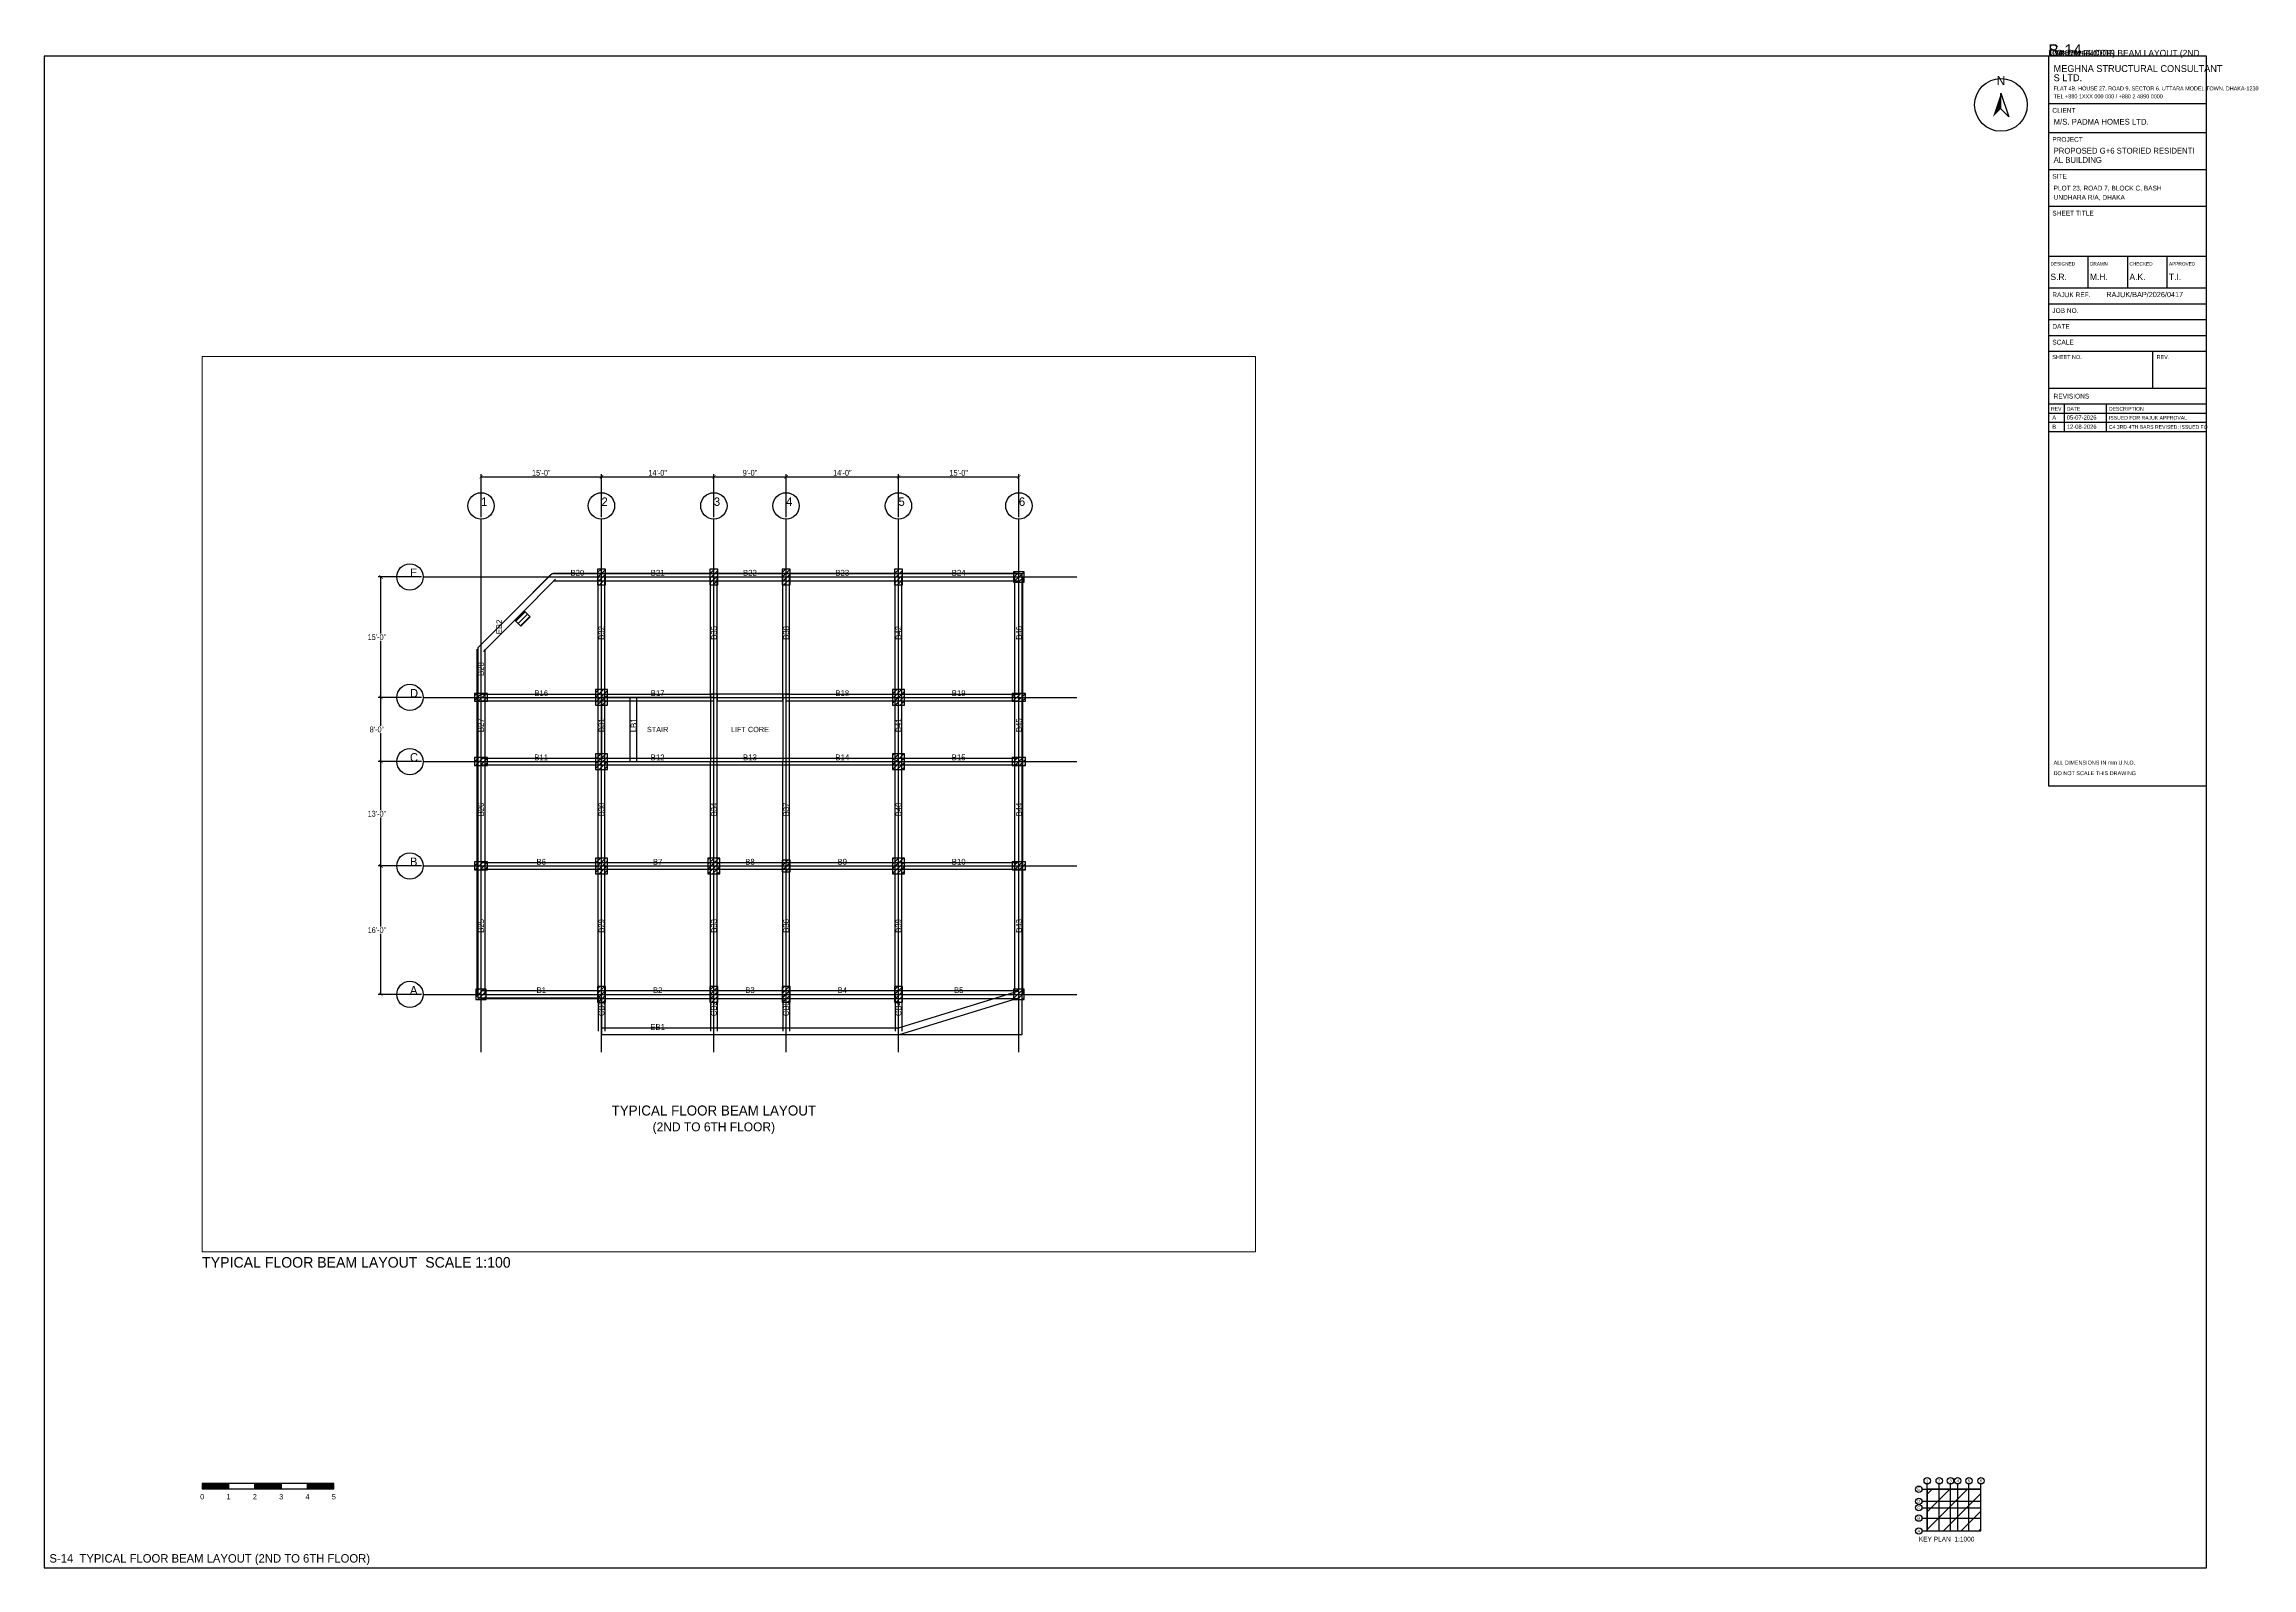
# Paper-space layout 'S-14 TYPICAL FLOOR BEAM LAYOUT (2ND TO 6TH FLOOR)' of a CAD drawing. Extents: x 10 to 848, y 10 to 589.
# The model-space entities are those that its viewports show. They can reach past a viewport. Long polylines and large blocks are cut down to what shows.
import ezdxf
from ezdxf.enums import TextEntityAlignment as Align

# ---------------------------------------------------------------- set-up
doc = ezdxf.new("R2010")
doc.units = 0
for name, color, linetype in [('Arrow', 7, 'Continuous'), ('Beam Line', 4, 'Continuous'), ('Column', 1, 'Continuous'), ('Grid', 8, 'Continuous'), ('Grid Circle', 8, 'Continuous'), ('Grid text', 7, 'Continuous'), ('Hatch', 9, 'Continuous'), ('Inches Dimension', 6, 'Continuous'), ('Sheet', 7, 'Continuous'), ('Slab', 5, 'Continuous'), ('Text-1', 7, 'Continuous'), ('TITLE', 7, 'Continuous'), ('Wall', 1, 'Continuous')]:
    doc.layers.add(name, color=color, linetype=linetype)
doc.styles.add('OpenSansCondensed-Light', font='OpenSansCondensed-Light.ttf')
doc.dimstyles.new('EZDXF', dxfattribs={"dimtxt": 0.25, "dimasz": 0.175, "dimexe": 0.375, "dimexo": 0.125, "dimgap": 0.1, "dimtad": 1, "dimlfac": 100, "dimzin": 12, "dimdsep": 46, "dimtxsty": 'OpenSansCondensed-Light', "dimblk": 'ARCHTICK', "dimcen": 2.5, "dimazin": 3, "dimtfac": 0.5, "dimtmove": 2, "dimatfit": 3})

# ---------------------------------------------------------------- blocks, each defined once
blk = doc.blocks.new('TITLE_BLOCK')
at = {"layer": 'TITLE'}
for p, q in [((0, -18), (60, -18)), ((0, -29), (60, -29)), ((0, -43), (60, -43)), ((0, -57), (60, -57)), ((0, -76), (60, -76)), ((0, -76), (0, -88)), ((15, -76), (15, -88)), ((30, -76), (30, -88)), ((45, -76), (45, -88)), ((0, -88), (60, -88)), ((0, -94), (60, -94)), ((0, -100), (60, -100)), ((0, -106), (60, -106)), ((0, -112), (60, -112)), ((39.6, -112), (39.6, -126)), ((0, -126), (60, -126)), ((0, -132), (60, -132)), ((0, -132), (60, -132)), ((6, -132), (6, -142.5)), ((22, -132), (22, -142.5)), ((0, -135.5), (60, -135.5)), ((0, -139), (60, -139)), ((0, -142.5), (60, -142.5))]:
    blk.add_line(p, q, dxfattribs=at)
blk.add_lwpolyline([(0, -277), (60, -277), (60, 0), (0, 0)], close=True, dxfattribs=at)
at = {"layer": 'Text-1'}
for tag, height in [('JOBNO', 2), ('SCALE', 2), ('SHEETTITLE', 2.4), ('SHEETTITLE2', 2.4), ('DATE', 2), ('SHEETNO', 4.5), ('REV', 4.5)]:
    blk.add_attdef(tag, (0, 0), '', height=height, dxfattribs=at)
at = {"layer": 'TITLE'}
for s, height, p in [('S LTD.', 2.6, (2, -9.5)), ('MEGHNA STRUCTURAL CONSULTANT', 2.6, (2, -6)), ('TEL +880 1XXX 000 000 / +880 2 4890 0000', 1.5, (2, -16)), ('FLAT 4B, HOUSE 27, ROAD 9, SECTOR 6, UTTARA MODEL TOWN, DHAKA-1230', 1.5, (2, -13)), ('CLIENT', 1.8, (1.5, -21.5)), ('M/S. PADMA HOMES LTD.', 2.2, (2, -26)), ('PROJECT', 1.8, (1.5, -32.5)), ('AL BUILDING', 2.2, (2, -40.5)), ('PROPOSED G+6 STORIED RESIDENTI', 2.2, (2, -37)), ('SITE', 1.8, (1.5, -46.5)), ('PLOT 23, ROAD 7, BLOCK C, BASH', 1.8, (2, -51)), ('SHEET TITLE', 1.8, (1.5, -60.5)), ('UNDHARA R/A, DHAKA', 1.8, (2, -54.5)), ('DESIGNED', 1.3, (0.8, -79.5)), ('S.R.', 2.4, (0.8, -85)), ('DRAWN', 1.3, (15.8, -79.5)), ('M.H.', 2.4, (15.8, -85)), ('A.K.', 2.4, (30.8, -85)), ('CHECKED', 1.3, (30.8, -79.5)), ('APPROVED', 1.3, (45.8, -79.5)), ('T.I.', 2.4, (45.8, -85)), ('RAJUK REF.', 1.8, (1.5, -91.5)), ('RAJUK/BAP/2026/0417', 2, (22, -91.5)), ('JOB NO.', 1.8, (1.5, -97.5)), ('SCALE', 1.8, (1.5, -109.5)), ('DATE', 1.8, (1.5, -103.5)), ('SHEET NO.', 1.5, (1.5, -115)), ('REV.', 1.5, (41.1, -115)), ('REV', 1.4, (1, -134.6)), ('REVISIONS', 1.8, (2, -130)), ('DATE', 1.4, (7, -134.6)), ('DESCRIPTION', 1.4, (23, -134.6)), ('ALL DIMENSIONS IN mm U.N.O.', 1.5, (2, -269)), ('DO NOT SCALE THIS DRAWING', 1.5, (2, -273))]:
    blk.add_text(s, height=height, dxfattribs=at).set_placement(p)
blk = doc.blocks.new('NORTH_ARROW')
at = {"layer": 'Arrow'}
blk.add_lwpolyline([(0, 0), (3, -9), (0, -6)], close=True, dxfattribs=at)
blk.add_circle((0, -4.5), 10, dxfattribs=at)
blk.add_solid([(0, 0), (-3, -9), (0, -6)], dxfattribs=at)
at = {"layer": 'Text-1'}
blk.add_text('N', height=3.5, dxfattribs=at).set_placement((0, 3), align=Align.CENTER)
blk = doc.blocks.new('KEY_PLAN')
at = {"layer": 'Grid'}
for p, q in [((0, 0), (0, 17.8496)), ((4.572, 0), (4.572, 17.8496)), ((8.8392, 0), (8.8392, 17.8496)), ((11.5824, 0), (11.5824, 17.8496)), ((15.8496, 0), (15.8496, 17.8496)), ((20.4216, 0), (20.4216, 17.8496)), ((-2, 15.8496), (20.4216, 15.8496)), ((-2, 11.2776), (20.4216, 11.2776)), ((-2, 8.8392), (20.4216, 8.8392)), ((-2, 4.8768), (20.4216, 4.8768)), ((-2, 0), (20.4216, 0))]:
    blk.add_line(p, q, dxfattribs=at)
at = {"layer": 'Grid Circle'}
for centre in [(-3.2, 15.8496), (0, 19.0496), (4.572, 19.0496), (8.8392, 19.0496), (11.5824, 19.0496), (15.8496, 19.0496), (20.4216, 19.0496), (-3.2, 11.2776), (-3.2, 8.8392), (-3.2, 4.8768), (-3.2, 0)]:
    blk.add_circle(centre, 1.2, dxfattribs=at)
at = {"layer": 'Sheet'}
blk.add_lwpolyline([(0, 0), (20.4216, 0), (20.4216, 15.8496), (0, 15.8496)], close=True, dxfattribs=at)
at = {"layer": 'Grid text'}
for s, p in [('1', (0, 19.0496)), ('2', (4.572, 19.0496)), ('3', (8.8392, 19.0496)), ('4', (11.5824, 19.0496)), ('5', (15.8496, 19.0496)), ('6', (20.4216, 19.0496)), ('C', (-3.2, 8.8392)), ('D', (-3.2, 11.2776)), ('E', (-3.2, 15.8496)), ('A', (-3.2, 0)), ('B', (-3.2, 4.8768))]:
    blk.add_text(s, height=1.1, dxfattribs=at).set_placement(p, align=Align.MIDDLE_CENTER)
at = {"layer": 'Sheet'}
blk.add_text('KEY PLAN  1:1000', height=1.8, dxfattribs=at).set_placement((-3.2, -4))
blk = doc.blocks.new('SCALE_BAR')
at = {"layer": 'Sheet'}
h = blk.add_hatch(color=7, dxfattribs=at)
h.dxf.hatch_style = 1
h.paths.add_polyline_path([(0, 0), (10, 0), (10, 2), (0, 2)])
h = blk.add_hatch(color=7, dxfattribs=at)
h.dxf.hatch_style = 1
h.paths.add_polyline_path([(20, 0), (30, 0), (30, 2), (20, 2)])
h = blk.add_hatch(color=7, dxfattribs=at)
h.dxf.hatch_style = 1
h.paths.add_polyline_path([(40, 0), (50, 0), (50, 2), (40, 2)])
for points in [[(0, 0), (10, 0), (10, 2), (0, 2)], [(10, 0), (20, 0), (20, 2), (10, 2)], [(20, 0), (30, 0), (30, 2), (20, 2)], [(30, 0), (40, 0), (40, 2), (30, 2)], [(40, 0), (50, 0), (50, 2), (40, 2)]]:
    blk.add_lwpolyline(points, close=True, dxfattribs=at)
for s, p in [('0', (0, -4)), ('1', (10, -4)), ('2', (20, -4)), ('3', (30, -4)), ('4', (40, -4)), ('5', (50, -4))]:
    blk.add_text(s, height=2, dxfattribs=at).set_placement(p, align=Align.CENTER)
at = {"layer": 'Text-1'}
blk.add_attdef('UNIT', (0, 0), '', height=2, dxfattribs=at)
blk = doc.blocks.new('GRID_BUBBLE')
at = {"layer": 'Grid Circle'}
blk.add_circle((0, 0), 500, dxfattribs=at)
at = {"layer": 'Text-1'}
blk.add_attdef('GRID', (0, 0), '', height=320, dxfattribs=at)
blk = doc.blocks.new('_ARCHTICK')
at = {"color": 0, "linetype": 'BYBLOCK', "const_width": 0.15}
blk.add_lwpolyline([(-0.5, -0.5), (0.5, 0.5)], dxfattribs=at)

msp = doc.modelspace()

# ---------------------------------------------------------------- hatches: boundary and pattern name
at = {"layer": 'Hatch'}
h = msp.add_hatch(dxfattribs=at)
h.set_pattern_fill('ANSI31', scale=40)
h.paths.add_polyline_path([(1404422, -584450.4), (1404722, -584450.4), (1404722, -583850.4), (1404422, -583850.4)])
h = msp.add_hatch(dxfattribs=at)
h.set_pattern_fill('ANSI31', scale=40)
h.paths.add_polyline_path([(1408689.2, -584450.4), (1408989.2, -584450.4), (1408989.2, -583850.4), (1408689.2, -583850.4)])
h = msp.add_hatch(dxfattribs=at)
h.set_pattern_fill('ANSI31', scale=40)
h.paths.add_polyline_path([(1411432.4, -584450.4), (1411732.4, -584450.4), (1411732.4, -583850.4), (1411432.4, -583850.4)])
h = msp.add_hatch(dxfattribs=at)
h.set_pattern_fill('ANSI31', scale=40)
h.paths.add_polyline_path([(1415699.6, -584450.4), (1415999.6, -584450.4), (1415999.6, -583850.4), (1415699.6, -583850.4)])
h = msp.add_hatch(dxfattribs=at)
h.set_pattern_fill('ANSI31', scale=40)
h.paths.add_polyline_path([(1420221.6, -584350.4), (1420621.6, -584350.4), (1420621.6, -583950.4), (1420221.6, -583950.4)])
h = msp.add_hatch(dxfattribs=at)
h.set_pattern_fill('ANSI31', scale=40)
h.paths.add_polyline_path([(1401513, -586017), (1401866.6, -585663.4), (1401654.4, -585451.3), (1401300.9, -585804.8)])
h = msp.add_hatch(dxfattribs=at)
h.set_pattern_fill('ANSI31', scale=40)
h.paths.add_polyline_path([(1404347, -589022.4), (1404797, -589022.4), (1404797, -588422.4), (1404347, -588422.4)])
h = msp.add_hatch(dxfattribs=at)
h.set_pattern_fill('ANSI31', scale=40)
h.paths.add_polyline_path([(1415624.6, -589022.4), (1416074.6, -589022.4), (1416074.6, -588422.4), (1415624.6, -588422.4)])
h = msp.add_hatch(dxfattribs=at)
h.set_pattern_fill('ANSI31', scale=40)
h.paths.add_polyline_path([(1399750, -588872.4), (1400250, -588872.4), (1400250, -588572.4), (1399750, -588572.4)])
h = msp.add_hatch(dxfattribs=at)
h.set_pattern_fill('ANSI31', scale=40)
h.paths.add_polyline_path([(1420171.6, -588872.4), (1420671.6, -588872.4), (1420671.6, -588572.4), (1420171.6, -588572.4)])
h = msp.add_hatch(dxfattribs=at)
h.set_pattern_fill('ANSI31', scale=40)
h.paths.add_polyline_path([(1404347, -591460.8), (1404797, -591460.8), (1404797, -590860.8), (1404347, -590860.8)])
h = msp.add_hatch(dxfattribs=at)
h.set_pattern_fill('ANSI31', scale=40)
h.paths.add_polyline_path([(1415624.6, -591460.8), (1416074.6, -591460.8), (1416074.6, -590860.8), (1415624.6, -590860.8)])
h = msp.add_hatch(dxfattribs=at)
h.set_pattern_fill('ANSI31', scale=40)
h.paths.add_polyline_path([(1399750, -591310.8), (1400250, -591310.8), (1400250, -591010.8), (1399750, -591010.8)])
h = msp.add_hatch(dxfattribs=at)
h.set_pattern_fill('ANSI31', scale=40)
h.paths.add_polyline_path([(1420171.6, -591310.8), (1420671.6, -591310.8), (1420671.6, -591010.8), (1420171.6, -591010.8)])
h = msp.add_hatch(dxfattribs=at)
h.set_pattern_fill('ANSI31', scale=40)
h.paths.add_polyline_path([(1399750, -595273.2), (1400250, -595273.2), (1400250, -594973.2), (1399750, -594973.2)])
h = msp.add_hatch(dxfattribs=at)
h.set_pattern_fill('ANSI31', scale=40)
h.paths.add_polyline_path([(1404347, -595423.2), (1404797, -595423.2), (1404797, -594823.2), (1404347, -594823.2)])
h = msp.add_hatch(dxfattribs=at)
h.set_pattern_fill('ANSI31', scale=40)
h.paths.add_polyline_path([(1408614.2, -595423.2), (1409064.2, -595423.2), (1409064.2, -594823.2), (1408614.2, -594823.2)])
h = msp.add_hatch(dxfattribs=at)
h.set_pattern_fill('ANSI31', scale=40)
h.paths.add_polyline_path([(1411432.4, -595348.2), (1411732.4, -595348.2), (1411732.4, -594898.2), (1411432.4, -594898.2)])
h = msp.add_hatch(dxfattribs=at)
h.set_pattern_fill('ANSI31', scale=40)
h.paths.add_polyline_path([(1415624.6, -595423.2), (1416074.6, -595423.2), (1416074.6, -594823.2), (1415624.6, -594823.2)])
h = msp.add_hatch(dxfattribs=at)
h.set_pattern_fill('ANSI31', scale=40)
h.paths.add_polyline_path([(1420171.6, -595273.2), (1420671.6, -595273.2), (1420671.6, -594973.2), (1420171.6, -594973.2)])
h = msp.add_hatch(dxfattribs=at)
h.set_pattern_fill('ANSI31', scale=40)
h.paths.add_polyline_path([(1399800, -600200), (1400200, -600200), (1400200, -599800), (1399800, -599800)])
h = msp.add_hatch(dxfattribs=at)
h.set_pattern_fill('ANSI31', scale=40)
h.paths.add_polyline_path([(1404422, -600300), (1404722, -600300), (1404722, -599700), (1404422, -599700)])
h = msp.add_hatch(dxfattribs=at)
h.set_pattern_fill('ANSI31', scale=40)
h.paths.add_polyline_path([(1408689.2, -600300), (1408989.2, -600300), (1408989.2, -599700), (1408689.2, -599700)])
h = msp.add_hatch(dxfattribs=at)
h.set_pattern_fill('ANSI31', scale=40)
h.paths.add_polyline_path([(1411432.4, -600300), (1411732.4, -600300), (1411732.4, -599700), (1411432.4, -599700)])
h = msp.add_hatch(dxfattribs=at)
h.set_pattern_fill('ANSI31', scale=40)
h.paths.add_polyline_path([(1415699.6, -600300), (1415999.6, -600300), (1415999.6, -599700), (1415699.6, -599700)])
h = msp.add_hatch(dxfattribs=at)
h.set_pattern_fill('ANSI31', scale=40)
h.paths.add_polyline_path([(1420221.6, -600200), (1420621.6, -600200), (1420621.6, -599800), (1420221.6, -599800)])

# ---------------------------------------------------------------- linework, layer by layer
at = {"layer": 'Beam Line'}
for p, q in [((1401283.2, -585433.6), (1402654.8, -584062)), ((1401460, -585610.4), (1402831.6, -584238.8)), ((1402743.2, -584000.4), (1404572, -584000.4)), ((1404447, -588722.4), (1404447, -584150.4)), ((1404572, -584000.4), (1408839.2, -584000.4)), ((1404697, -588722.4), (1404697, -584150.4)), ((1408714.2, -588722.4), (1408714.2, -584150.4)), ((1408839.2, -584000.4), (1411582.4, -584000.4)), ((1408964.2, -588722.4), (1408964.2, -584150.4)), ((1411457.4, -588722.4), (1411457.4, -584150.4)), ((1411582.4, -584000.4), (1415849.6, -584000.4)), ((1411707.4, -588722.4), (1411707.4, -584150.4)), ((1415724.6, -588722.4), (1415724.6, -584150.4)), ((1415849.6, -584000.4), (1420421.6, -584000.4)), ((1415974.6, -588722.4), (1415974.6, -584150.4)), ((1420271.6, -588722.4), (1420271.6, -584150.4)), ((1420571.6, -588722.4), (1420571.6, -584150.4)), ((1402743.2, -584300.4), (1404572, -584300.4)), ((1404572, -584300.4), (1408839.2, -584300.4)), ((1408839.2, -584300.4), (1411582.4, -584300.4)), ((1411582.4, -584300.4), (1415849.6, -584300.4)), ((1415849.6, -584300.4), (1420421.6, -584300.4)), ((1399911.6, -586805.2), (1401283.2, -585433.6)), ((1400088.4, -586982), (1401460, -585610.4)), ((1399850, -588722.4), (1399850, -586893.6)), ((1400150, -588722.4), (1400150, -586893.6)), ((1399850, -591160.8), (1399850, -588722.4)), ((1400000, -588597.4), (1404572, -588597.4)), ((1400000, -588847.4), (1404572, -588847.4)), ((1400150, -591160.8), (1400150, -588722.4)), ((1404447, -591160.8), (1404447, -588722.4)), ((1404572, -588597.4), (1408839.2, -588597.4)), ((1404572, -588847.4), (1408839.2, -588847.4)), ((1404697, -591160.8), (1404697, -588722.4)), ((1405666.2, -591160.8), (1405666.2, -588722.4)), ((1405916.2, -591160.8), (1405916.2, -588722.4)), ((1411582.4, -588597.4), (1415849.6, -588597.4)), ((1411582.4, -588847.4), (1415849.6, -588847.4)), ((1415724.6, -591160.8), (1415724.6, -588722.4)), ((1415849.6, -588597.4), (1420421.6, -588597.4)), ((1415849.6, -588847.4), (1420421.6, -588847.4)), ((1415974.6, -591160.8), (1415974.6, -588722.4)), ((1420271.6, -591160.8), (1420271.6, -588722.4)), ((1420571.6, -591160.8), (1420571.6, -588722.4)), ((1399850, -595123.2), (1399850, -591160.8)), ((1400000, -591035.8), (1404572, -591035.8)), ((1400000, -591285.8), (1404572, -591285.8)), ((1400150, -595123.2), (1400150, -591160.8)), ((1404447, -595123.2), (1404447, -591160.8)), ((1404572, -591035.8), (1408839.2, -591035.8)), ((1404572, -591285.8), (1408839.2, -591285.8)), ((1404697, -595123.2), (1404697, -591160.8)), ((1408714.2, -595123.2), (1408714.2, -591160.8)), ((1408839.2, -591035.8), (1411582.4, -591035.8)), ((1408839.2, -591285.8), (1411582.4, -591285.8)), ((1408964.2, -595123.2), (1408964.2, -591160.8)), ((1411457.4, -595123.2), (1411457.4, -591160.8)), ((1411582.4, -591035.8), (1415849.6, -591035.8)), ((1411582.4, -591285.8), (1415849.6, -591285.8)), ((1411707.4, -595123.2), (1411707.4, -591160.8)), ((1415724.6, -595123.2), (1415724.6, -591160.8)), ((1415849.6, -591035.8), (1420421.6, -591035.8)), ((1415849.6, -591285.8), (1420421.6, -591285.8)), ((1415974.6, -595123.2), (1415974.6, -591160.8)), ((1420271.6, -595123.2), (1420271.6, -591160.8)), ((1420571.6, -595123.2), (1420571.6, -591160.8)), ((1399850, -600000), (1399850, -595123.2)), ((1400000, -594998.2), (1404572, -594998.2)), ((1400150, -600000), (1400150, -595123.2)), ((1404447, -600000), (1404447, -595123.2)), ((1404572, -594998.2), (1408839.2, -594998.2)), ((1404697, -600000), (1404697, -595123.2)), ((1408714.2, -600000), (1408714.2, -595123.2)), ((1408839.2, -594998.2), (1411582.4, -594998.2)), ((1408964.2, -600000), (1408964.2, -595123.2)), ((1411457.4, -600000), (1411457.4, -595123.2)), ((1411582.4, -594998.2), (1415849.6, -594998.2)), ((1411707.4, -600000), (1411707.4, -595123.2)), ((1415724.6, -600000), (1415724.6, -595123.2)), ((1415849.6, -594998.2), (1420421.6, -594998.2)), ((1415974.6, -600000), (1415974.6, -595123.2)), ((1420271.6, -600000), (1420271.6, -595123.2)), ((1420571.6, -600000), (1420571.6, -595123.2)), ((1400000, -595248.2), (1404572, -595248.2)), ((1404572, -595248.2), (1408839.2, -595248.2)), ((1408839.2, -595248.2), (1411582.4, -595248.2)), ((1411582.4, -595248.2), (1415849.6, -595248.2)), ((1415849.6, -595248.2), (1420421.6, -595248.2)), ((1400000, -599850), (1404572, -599850)), ((1400000, -600150), (1404572, -600150)), ((1404447, -600000), (1404447, -601399)), ((1404572, -599850), (1408839.2, -599850)), ((1404572, -600150), (1408839.2, -600150)), ((1404697, -600000), (1404697, -601399)), ((1408714.2, -600000), (1408714.2, -601399)), ((1408839.2, -599850), (1411582.4, -599850)), ((1408839.2, -600150), (1411582.4, -600150)), ((1408964.2, -600000), (1408964.2, -601399)), ((1411457.4, -600000), (1411457.4, -601399)), ((1411582.4, -599850), (1415849.6, -599850)), ((1411582.4, -600150), (1415849.6, -600150)), ((1411707.4, -600000), (1411707.4, -601399)), ((1415724.6, -600000), (1415724.6, -601399)), ((1415813, -601279.5), (1420385, -599880.5)), ((1415849.6, -599850), (1420421.6, -599850)), ((1415849.6, -600150), (1420421.6, -600150)), ((1415886.2, -601518.5), (1420458.2, -600119.5)), ((1415974.6, -600000), (1415974.6, -601399)), ((1404572, -601274), (1408839.2, -601274)), ((1404572, -601524), (1408839.2, -601524)), ((1408839.2, -601274), (1411582.4, -601274)), ((1408839.2, -601524), (1411582.4, -601524)), ((1411582.4, -601274), (1415849.6, -601274)), ((1411582.4, -601524), (1415849.6, -601524))]:
    msp.add_line(p, q, dxfattribs=at)
at = {"layer": 'Column'}
for points in [[(1404422, -584450.4), (1404722, -584450.4), (1404722, -583850.4), (1404422, -583850.4)], [(1408689.2, -584450.4), (1408989.2, -584450.4), (1408989.2, -583850.4), (1408689.2, -583850.4)], [(1411432.4, -584450.4), (1411732.4, -584450.4), (1411732.4, -583850.4), (1411432.4, -583850.4)], [(1415699.6, -584450.4), (1415999.6, -584450.4), (1415999.6, -583850.4), (1415699.6, -583850.4)], [(1420221.6, -584350.4), (1420621.6, -584350.4), (1420621.6, -583950.4), (1420221.6, -583950.4)], [(1401513, -586017), (1401866.6, -585663.4), (1401654.4, -585451.3), (1401300.9, -585804.8)], [(1404347, -589022.4), (1404797, -589022.4), (1404797, -588422.4), (1404347, -588422.4)], [(1415624.6, -589022.4), (1416074.6, -589022.4), (1416074.6, -588422.4), (1415624.6, -588422.4)], [(1399750, -588872.4), (1400250, -588872.4), (1400250, -588572.4), (1399750, -588572.4)], [(1420171.6, -588872.4), (1420671.6, -588872.4), (1420671.6, -588572.4), (1420171.6, -588572.4)], [(1404347, -591460.8), (1404797, -591460.8), (1404797, -590860.8), (1404347, -590860.8)], [(1415624.6, -591460.8), (1416074.6, -591460.8), (1416074.6, -590860.8), (1415624.6, -590860.8)], [(1399750, -591310.8), (1400250, -591310.8), (1400250, -591010.8), (1399750, -591010.8)], [(1420171.6, -591310.8), (1420671.6, -591310.8), (1420671.6, -591010.8), (1420171.6, -591010.8)], [(1399750, -595273.2), (1400250, -595273.2), (1400250, -594973.2), (1399750, -594973.2)], [(1404347, -595423.2), (1404797, -595423.2), (1404797, -594823.2), (1404347, -594823.2)], [(1408614.2, -595423.2), (1409064.2, -595423.2), (1409064.2, -594823.2), (1408614.2, -594823.2)], [(1411432.4, -595348.2), (1411732.4, -595348.2), (1411732.4, -594898.2), (1411432.4, -594898.2)], [(1415624.6, -595423.2), (1416074.6, -595423.2), (1416074.6, -594823.2), (1415624.6, -594823.2)], [(1420171.6, -595273.2), (1420671.6, -595273.2), (1420671.6, -594973.2), (1420171.6, -594973.2)], [(1399800, -600200), (1400200, -600200), (1400200, -599800), (1399800, -599800)], [(1404422, -600300), (1404722, -600300), (1404722, -599700), (1404422, -599700)], [(1408689.2, -600300), (1408989.2, -600300), (1408989.2, -599700), (1408689.2, -599700)], [(1411432.4, -600300), (1411732.4, -600300), (1411732.4, -599700), (1411432.4, -599700)], [(1415699.6, -600300), (1415999.6, -600300), (1415999.6, -599700), (1415699.6, -599700)], [(1420221.6, -600200), (1420621.6, -600200), (1420621.6, -599800), (1420221.6, -599800)]]:
    msp.add_lwpolyline(points, close=True, dxfattribs=at)
at = {"layer": 'Grid'}
for p, q in [((1400000, -602200), (1400000, -581950.4)), ((1404572, -602200), (1404572, -581950.4)), ((1408839.2, -602200), (1408839.2, -581950.4)), ((1411582.4, -602200), (1411582.4, -581950.4)), ((1415849.6, -602200), (1415849.6, -581950.4)), ((1420421.6, -602200), (1420421.6, -581950.4)), ((1397800, -584150.4), (1422621.6, -584150.4)), ((1397800, -588722.4), (1422621.6, -588722.4)), ((1397800, -591160.8), (1422621.6, -591160.8)), ((1397800, -595123.2), (1422621.6, -595123.2)), ((1397800, -600000), (1422621.6, -600000))]:
    msp.add_line(p, q, dxfattribs=at)
at = {"layer": 'Slab'}
for points in [[(1399875, -600125), (1404572, -600125), (1404572, -601524), (1420546.6, -601524), (1420546.6, -584025.4), (1402691.4, -584025.4), (1399875, -586841.8)], [(1404572, -591160.8), (1408839.2, -591160.8), (1408839.2, -588722.4), (1404572, -588722.4)]]:
    msp.add_lwpolyline(points, close=True, dxfattribs=at)
at = {"layer": 'Wall'}
for points in [[(1408714.2, -591160.8), (1408964.2, -591160.8), (1408964.2, -588597.4), (1408714.2, -588597.4)], [(1408964.2, -588847.4), (1411457.4, -588847.4), (1411457.4, -588597.4), (1408964.2, -588597.4)], [(1411457.4, -591160.8), (1411707.4, -591160.8), (1411707.4, -588597.4), (1411457.4, -588597.4)]]:
    msp.add_lwpolyline(points, close=True, dxfattribs=at)

# ---------------------------------------------------------------- block references
at = {"layer": 'Grid Circle'}
for p, values in [((1400000, -581450.4), {'GRID': '1'}), ((1404572, -581450.4), {'GRID': '2'}), ((1408839.2, -581450.4), {'GRID': '3'}), ((1411582.4, -581450.4), {'GRID': '4'}), ((1415849.6, -581450.4), {'GRID': '5'}), ((1420421.6, -581450.4), {'GRID': '6'}), ((1397300, -584150.4), {'GRID': 'E'}), ((1397300, -588722.4), {'GRID': 'D'}), ((1397300, -591160.8), {'GRID': 'C'}), ((1397300, -595123.2), {'GRID': 'B'}), ((1397300, -600000), {'GRID': 'A'})]:
    msp.add_blockref('GRID_BUBBLE', p, dxfattribs=at).add_auto_attribs(values)

# ---------------------------------------------------------------- texts
at = {"layer": 'Text-1'}
for s, height, p in [('B20', 220, (1403657.6, -583990.4)), ('B21', 220, (1406705.6, -583990.4)), ('B22', 220, (1410210.8, -583990.4)), ('B23', 220, (1413716, -583990.4)), ('B24', 220, (1418135.6, -583990.4)), ('B16', 220, (1402286, -588562.4)), ('B17', 220, (1406705.6, -588562.4)), ('B18', 220, (1413716, -588562.4)), ('B19', 220, (1418135.6, -588562.4)), ('STAIR', 200, (1406705.6, -589941.6)), ('LIFT CORE', 200, (1410210.8, -589941.6)), ('B11', 220, (1402286, -591000.8)), ('B12', 220, (1406705.6, -591000.8)), ('B13', 220, (1410210.8, -591000.8)), ('B14', 220, (1413716, -591000.8)), ('B15', 220, (1418135.6, -591000.8)), ('B6', 220, (1402286, -594963.2)), ('B7', 220, (1406705.6, -594963.2)), ('B8', 220, (1410210.8, -594963.2)), ('B9', 220, (1413716, -594963.2)), ('B10', 220, (1418135.6, -594963.2)), ('B1', 220, (1402286, -599840)), ('B2', 220, (1406705.6, -599840)), ('B3', 220, (1410210.8, -599840)), ('B4', 220, (1413716, -599840)), ('B5', 220, (1418135.6, -599840)), ('EB1', 220, (1406705.6, -601239))]:
    msp.add_text(s, height=height, dxfattribs=at).set_placement(p, align=Align.MIDDLE_CENTER)
for s, p in [('EB2', (1400685.8, -586047.8)), ('B32', (1404572, -586276.4)), ('B35', (1408839.2, -586276.4)), ('B38', (1411582.4, -586276.4)), ('B42', (1415849.6, -586276.4)), ('B46', (1420421.6, -586276.4)), ('B28', (1400000, -587648)), ('B27', (1400000, -589781.6)), ('B31', (1404572, -589781.6)), ('LB1', (1405791.2, -589781.6)), ('B41', (1415849.6, -589781.6)), ('B45', (1420421.6, -589781.6)), ('B26', (1400000, -592982)), ('B30', (1404572, -592982)), ('B34', (1408839.2, -592982)), ('B37', (1411582.4, -592982)), ('B40', (1415849.6, -592982)), ('B44', (1420421.6, -592982)), ('B25', (1400000, -597401.6)), ('B29', (1404572, -597401.6)), ('B33', (1408839.2, -597401.6)), ('B36', (1411582.4, -597401.6)), ('B39', (1415849.6, -597401.6)), ('B43', (1420421.6, -597401.6)), ('CB1', (1404572, -600539.5)), ('CB2', (1408839.2, -600539.5)), ('CB3', (1411582.4, -600539.5)), ('CB4', (1415849.6, -600539.5))]:
    msp.add_text(s, height=220, rotation=90, dxfattribs=at).set_placement(p, align=Align.MIDDLE_CENTER)
for s, height, p in [('TYPICAL FLOOR BEAM LAYOUT', 380, (1408839.2, -604600)), ('(2ND TO 6TH FLOOR)', 340, (1408839.2, -605200))]:
    msp.add_text(s, height=height, dxfattribs=at).set_placement(p, align=Align.CENTER)

# ---------------------------------------------------------------- dimensions: what is measured, and where the dimension line sits
at = {"layer": 'Inches Dimension'}
for base, p1, p2, text in [((1400000, -580350.4), (1400000, -581950.4), (1404572, -581950.4), '15\'-0"'), ((1404572, -580350.4), (1404572, -581950.4), (1408839.2, -581950.4), '14\'-0"'), ((1408839.2, -580350.4), (1408839.2, -581950.4), (1411582.4, -581950.4), '9\'-0"'), ((1411582.4, -580350.4), (1411582.4, -581950.4), (1415849.6, -581950.4), '14\'-0"'), ((1415849.6, -580350.4), (1415849.6, -581950.4), (1420421.6, -581950.4), '15\'-0"')]:
    msp.add_linear_dim(base=base, p1=p1, p2=p2, text=text, dimstyle='EZDXF', override={"dimtxt": 220, "dimasz": 132, "dimexe": 110, "dimexo": 66, "dimgap": 44, "dimtad": 1, "dimtih": 1, "dimtoh": 1, "dimdec": 0, "dimlfac": 1}, dxfattribs=at).render()
for base, p1, p2, text in [((1396200, -588722.4), (1397800, -588722.4), (1397800, -584150.4), '15\'-0"'), ((1396200, -591160.8), (1397800, -591160.8), (1397800, -588722.4), '8\'-0"'), ((1396200, -595123.2), (1397800, -595123.2), (1397800, -591160.8), '13\'-0"'), ((1396200, -600000), (1397800, -600000), (1397800, -595123.2), '16\'-0"')]:
    msp.add_linear_dim(base=base, p1=p1, p2=p2, angle=90, text=text, dimstyle='EZDXF', override={"dimtxt": 220, "dimasz": 132, "dimexe": 110, "dimexo": 66, "dimgap": 44, "dimtad": 1, "dimtih": 1, "dimtoh": 1, "dimdec": 0, "dimlfac": 1}, dxfattribs=at).render()

psp = doc.layouts.new('S-14 TYPICAL FLOOR BEAM LAYOUT (2ND TO 6TH FLOOR)')

# ---------------------------------------------------------------- hatches: boundary and pattern name
at = {"layer": 'Hatch'}
h = psp.add_hatch(dxfattribs=at)
h.set_pattern_fill('ANSI31', scale=1.5)
h.paths.add_polyline_path([(725, 24), (745.4216, 24), (745.4216, 39.8496), (725, 39.8496)])

# ---------------------------------------------------------------- linework, layer by layer
at = {"layer": 'Sheet'}
psp.add_lwpolyline([(10, 10), (831, 10), (831, 584), (10, 584)], close=True, dxfattribs=at)

# ---------------------------------------------------------------- block references
at = {"layer": 'Arrow'}
psp.add_blockref('NORTH_ARROW', (753, 570), dxfattribs=at)
at = {"layer": 'Sheet'}
psp.add_blockref('SCALE_BAR', (70, 40), dxfattribs=at).add_auto_attribs({'UNIT': 'm'})
psp.add_blockref('KEY_PLAN', (725, 24), dxfattribs=at)
at = {"layer": 'TITLE'}
psp.add_blockref('TITLE_BLOCK', (771, 584), dxfattribs=at).add_auto_attribs({'SHEETTITLE': 'TYPICAL FLOOR BEAM LAYOUT (2ND', 'SHEETTITLE2': ' TO 6TH FLOOR)', 'JOBNO': 'MSC-2026-041', 'DATE': '12-08-2026', 'SCALE': '1:100', 'SHEETNO': 'S-14', 'REV': 'B'})

# ---------------------------------------------------------------- texts
at = {"layer": 'Sheet'}
for s, height, p in [('TYPICAL FLOOR BEAM LAYOUT  SCALE 1:100', 4, (70, 124)), ('S-14  TYPICAL FLOOR BEAM LAYOUT (2ND TO 6TH FLOOR)', 3.2, (12, 12))]:
    psp.add_text(s, height=height, dxfattribs=at).set_placement(p)
at = {"layer": 'TITLE'}
for s, height, p in [('A', 1.6, (772.5, 446)), ('05-07-2026', 1.6, (778, 446)), ('ISSUED FOR RAJUK APPROVAL', 1.4, (794, 446)), ('B', 1.6, (772.5, 442.5)), ('12-08-2026', 1.6, (778, 442.5)), ('C4 3RD-4TH BARS REVISED; ISSUED FO', 1.4, (794, 442.5))]:
    psp.add_text(s, height=height, dxfattribs=at).set_placement(p)

# ---------------------------------------------------------------- viewports
at = {"layer": 'VIEWPORTS'}
psp.add_viewport(center=(270, 300), size=(400, 340), view_center_point=(1409410.8, -592775.2), view_height=34000, dxfattribs=at)

doc.saveas('drawing.dxf')
